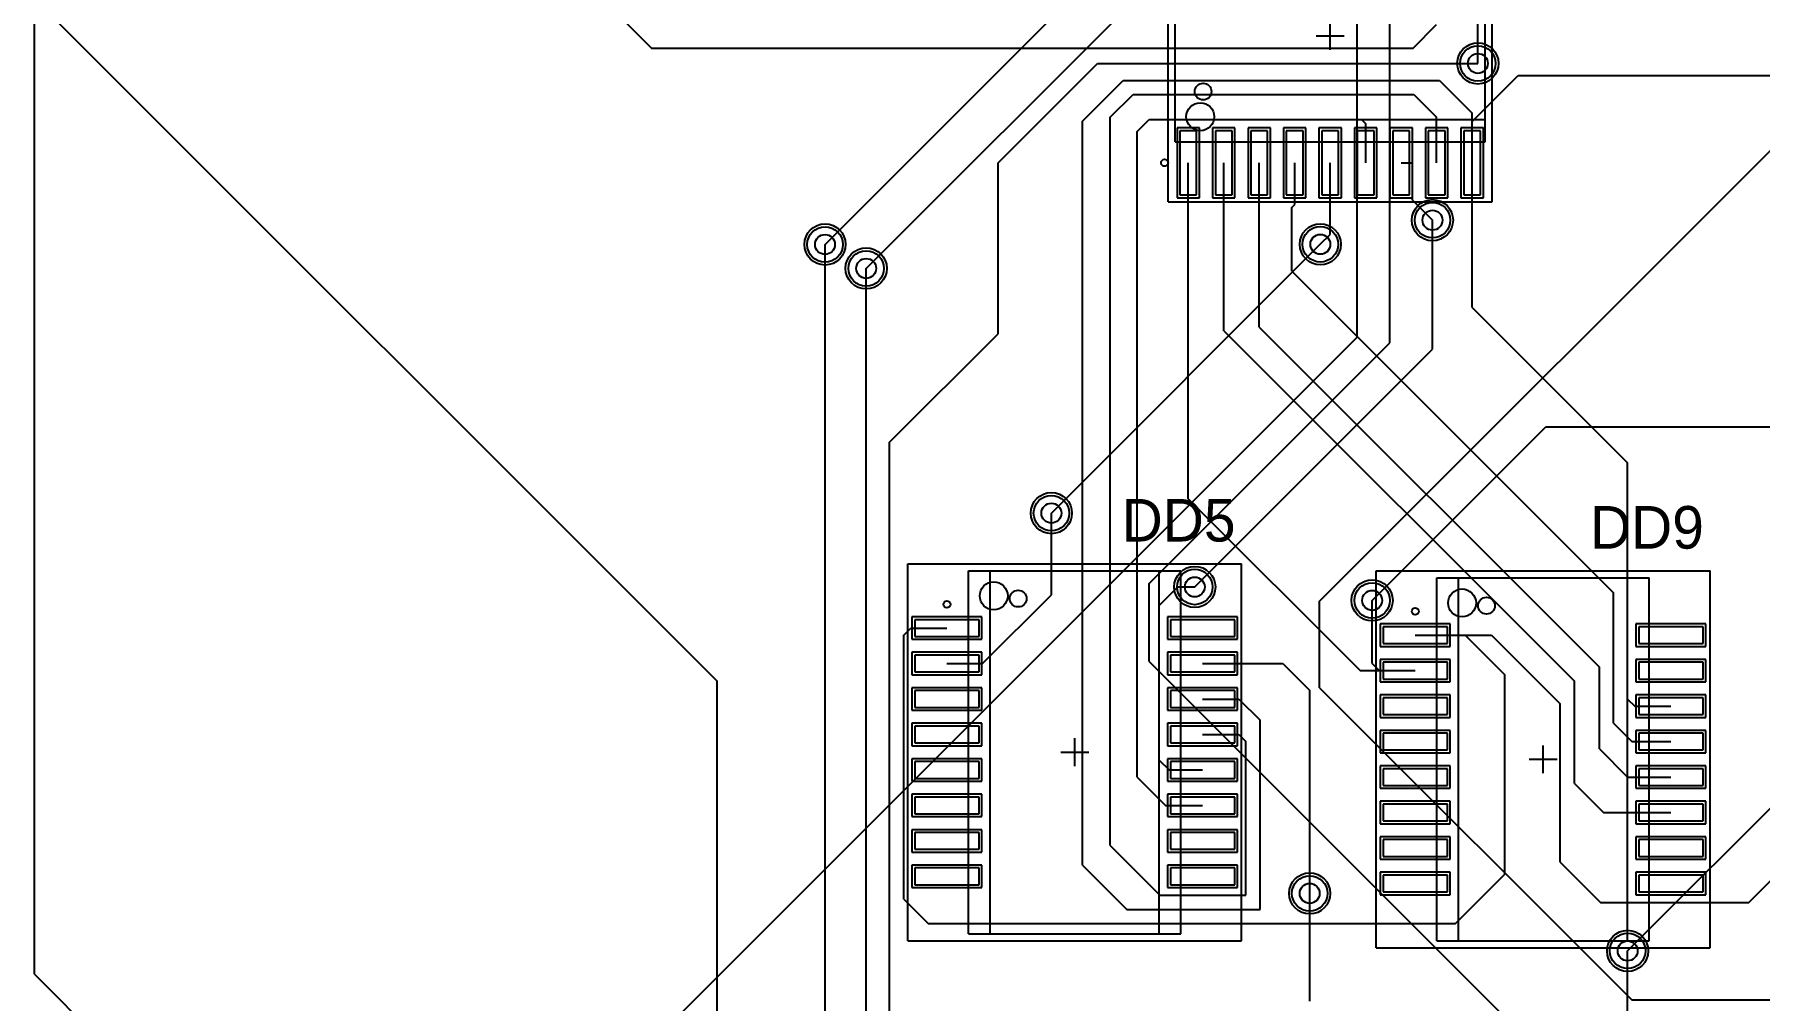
# Model space of a CAD drawing. Header units: millimetres. Extents: x 26 to 338, y 26 to 225.
# Drawn here: x 68.8 to 130.6, y 96.6 to 131.2 of the extents above; entities that cross this region are included whole.
import ezdxf

# ---------------------------------------------------------------- set-up
doc = ezdxf.new("R2010")
doc.units = ezdxf.units.MM
for name, color, linetype in [('BottomLayer', 5, 'Continuous'), ('BottomSolder', 6, 'Continuous'), ('Mechanical13', 56, 'Continuous'), ('Mechanical15', 56, 'Continuous'), ('MultiLayer', 9, 'Continuous'), ('TopLayer', 1, 'Continuous'), ('TopOverlay', 2, 'Continuous'), ('TopPaste', 8, 'Continuous'), ('TopSolder', 216, 'Continuous'), ('ViaHoleLayer', 16, 'Continuous')]:
    doc.layers.add(name, color=color, linetype=linetype)

msp = doc.modelspace()

# ---------------------------------------------------------------- linework, layer by layer
at = {"layer": 'BottomLayer'}
for p, q in [((98.577, 122.86), (158.039, 182.321)), ((97.104, 123.717), (124.856, 151.469)), ((116.154, 120.396), (116.154, 139.04)), ((114.808, 110.947), (137.693, 133.833)), ((117.323, 120.193), (117.323, 132.436)), ((120.472, 130.2), (120.472, 132.334)), ((118.847, 119.964), (118.847, 124.587)), ((105.207, 114.097), (114.833, 123.723)), ((78.232, 82.474), (116.154, 120.396)), ((108.712, 111.582), (117.323, 120.193)), ((110.338, 111.455), (118.847, 119.964)), ((116.688, 110.973), (122.903, 117.188)), ((122.903, 117.188), (143.332, 117.188)), ((108.712, 108.787), (108.712, 111.582)), ((114.808, 107.848), (114.808, 110.947)), ((125.832, 98.425), (138.024, 110.617)), ((108.712, 108.787), (127.989, 89.51)), ((114.808, 107.848), (125.984, 96.672)), ((114.452, 96.622), (114.452, 100.482)), ((125.984, 96.672), (131.623, 96.672))]:
    msp.add_line(p, q, dxfattribs=at)
for centre in [(120.472, 130.2), (118.847, 124.587), (97.104, 123.717), (114.833, 123.723), (98.577, 122.86), (105.207, 114.097), (110.338, 111.455), (116.688, 110.973), (114.452, 100.482), (125.832, 98.425)]:
    msp.add_circle(centre, 0.635, dxfattribs=at)
at = {"layer": 'BottomSolder'}
for centre in [(120.472, 130.2), (118.847, 124.587), (97.104, 123.717), (114.833, 123.723), (98.577, 122.86), (105.207, 114.097), (110.338, 111.455), (116.688, 110.973), (114.452, 100.482), (125.832, 98.425)]:
    msp.add_circle(centre, 0.737, dxfattribs=at)
at = {"layer": 'Mechanical13'}
for p, q in [((109.636, 127.391), (109.636, 134.991)), ((120.736, 127.391), (120.736, 134.991)), ((109.636, 127.391), (120.736, 127.391)), ((102.242, 99.037), (102.242, 112.037)), ((102.242, 112.037), (109.842, 112.037)), ((109.842, 99.037), (109.842, 112.037)), ((119.006, 98.783), (119.006, 111.783)), ((119.006, 111.783), (126.606, 111.783)), ((126.606, 98.783), (126.606, 111.783)), ((102.242, 99.037), (109.842, 99.037)), ((119.006, 98.783), (126.606, 98.783))]:
    msp.add_line(p, q, dxfattribs=at)
for centre in [(110.536, 128.291), (103.142, 111.137), (119.906, 110.883)]:
    msp.add_circle(centre, 0.5, dxfattribs=at)
at = {"layer": 'Mechanical15'}
for p, q in [((109.386, 125.241), (109.386, 137.141)), ((120.986, 125.241), (120.986, 137.141)), ((115.186, 130.691), (115.186, 131.691)), ((114.686, 131.191), (115.686, 131.191)), ((109.386, 125.241), (120.986, 125.241)), ((100.067, 98.787), (100.067, 112.287)), ((100.067, 112.287), (112.017, 112.287)), ((112.017, 98.787), (112.017, 112.287)), ((116.831, 98.533), (116.831, 112.033)), ((116.831, 112.033), (128.781, 112.033)), ((128.781, 98.533), (128.781, 112.033)), ((106.042, 105.037), (106.042, 106.037)), ((122.806, 104.783), (122.806, 105.783)), ((105.542, 105.537), (106.542, 105.537)), ((122.306, 105.283), (123.306, 105.283)), ((100.067, 98.787), (112.017, 98.787)), ((116.831, 98.533), (128.781, 98.533))]:
    msp.add_line(p, q, dxfattribs=at)
at = {"layer": 'MultiLayer'}
for centre in [(120.472, 130.2), (118.847, 124.587), (97.104, 123.717), (114.833, 123.723), (98.577, 122.86), (105.207, 114.097), (110.338, 111.455), (116.688, 110.973), (114.452, 100.482), (125.832, 98.425)]:
    msp.add_circle(centre, 0.635, dxfattribs=at)
at = {"layer": 'TopLayer'}
for p, q in [((68.809, 97.587), (68.809, 158.064)), ((71.857, 149.784), (90.893, 130.747)), ((69.317, 132.004), (93.243, 108.077)), ((118.152, 130.747), (118.996, 131.591)), ((90.893, 130.747), (118.152, 130.747)), ((103.302, 126.644), (106.858, 130.2)), ((106.858, 130.2), (120.472, 130.2)), ((120.266, 128.115), (121.92, 129.769)), ((121.92, 129.769), (142.24, 129.769)), ((106.324, 128.137), (107.778, 129.591)), ((107.315, 128.27), (108.128, 129.083)), ((107.778, 129.591), (119.098, 129.591)), ((108.128, 129.083), (118.183, 129.083)), ((118.183, 129.083), (118.996, 128.27)), ((119.098, 129.591), (120.266, 128.422)), ((106.324, 101.498), (106.324, 128.137)), ((107.315, 102.193), (107.315, 128.27)), ((108.28, 127.762), (108.712, 128.194)), ((108.712, 128.194), (116.304, 128.194)), ((116.304, 128.194), (116.456, 128.041)), ((116.456, 126.641), (116.456, 128.041)), ((118.996, 126.641), (118.996, 128.27)), ((120.266, 128.115), (120.266, 128.422)), ((120.266, 126.641), (120.266, 128.115)), ((108.28, 104.648), (108.28, 127.762)), ((110.406, 127.791), (109.806, 127.791)), ((109.806, 127.791), (109.806, 125.491)), ((110.406, 125.491), (110.406, 127.791)), ((111.676, 127.791), (111.076, 127.791)), ((111.076, 127.791), (111.076, 125.491)), ((111.676, 125.491), (111.676, 127.791)), ((112.946, 127.791), (112.346, 127.791)), ((112.346, 127.791), (112.346, 125.491)), ((112.946, 125.491), (112.946, 127.791)), ((114.216, 127.791), (113.616, 127.791)), ((113.616, 127.791), (113.616, 125.491)), ((114.216, 125.491), (114.216, 127.791)), ((115.486, 127.791), (114.886, 127.791)), ((114.886, 127.791), (114.886, 125.491)), ((115.486, 125.491), (115.486, 127.791)), ((116.756, 127.791), (116.156, 127.791)), ((116.156, 127.791), (116.156, 125.491)), ((116.756, 125.491), (116.756, 127.791)), ((118.026, 127.791), (117.426, 127.791)), ((117.426, 127.791), (117.426, 125.491)), ((118.026, 125.491), (118.026, 127.791)), ((119.296, 127.791), (118.696, 127.791)), ((118.696, 127.791), (118.696, 125.491)), ((119.296, 125.491), (119.296, 127.791)), ((120.566, 127.791), (119.966, 127.791)), ((119.966, 127.791), (119.966, 125.491)), ((120.566, 125.491), (120.566, 127.791)), ((103.302, 120.523), (103.302, 126.644)), ((110.106, 114.61), (110.106, 126.641)), ((111.376, 120.628), (111.376, 126.641)), ((112.646, 120.755), (112.646, 126.641)), ((113.916, 125.143), (113.916, 126.641)), ((115.186, 124.076), (115.186, 126.641)), ((117.726, 126.641), (118.135, 126.641)), ((118.135, 125.298), (118.135, 126.641)), ((120.266, 121.463), (120.266, 126.641)), ((109.806, 125.491), (110.406, 125.491)), ((111.076, 125.491), (111.676, 125.491)), ((112.346, 125.491), (112.946, 125.491)), ((113.616, 125.491), (114.216, 125.491)), ((114.886, 125.491), (115.486, 125.491)), ((116.156, 125.491), (116.756, 125.491)), ((117.426, 125.491), (118.026, 125.491)), ((118.696, 125.491), (119.296, 125.491)), ((119.966, 125.491), (120.566, 125.491)), ((113.817, 125.044), (113.916, 125.143)), ((113.817, 122.758), (113.817, 125.044)), ((118.135, 125.298), (118.847, 124.587)), ((97.104, 80.01), (97.104, 123.717)), ((114.833, 123.723), (115.186, 124.076)), ((98.577, 82.906), (98.577, 122.86)), ((113.817, 122.758), (125.328, 111.248)), ((120.266, 121.463), (125.832, 115.897)), ((99.416, 116.637), (103.302, 120.523)), ((111.376, 120.628), (123.927, 108.077)), ((112.646, 120.755), (124.824, 108.577)), ((99.416, 86.614), (99.416, 116.637)), ((125.832, 107.442), (125.832, 115.897)), ((110.106, 114.61), (116.258, 108.458)), ((105.207, 111.176), (105.207, 114.097)), ((102.743, 108.712), (105.207, 111.176)), ((109.068, 110.795), (109.728, 111.455)), ((109.728, 111.455), (110.338, 111.455)), ((125.328, 106.574), (125.328, 111.248)), ((109.068, 105.258), (109.068, 110.795)), ((116.688, 108.712), (116.688, 110.973)), ((99.924, 109.728), (100.178, 109.982)), ((100.178, 109.982), (101.467, 109.982)), ((102.617, 110.282), (100.317, 110.282)), ((100.317, 110.282), (100.317, 109.682)), ((102.617, 109.682), (102.617, 110.282)), ((111.767, 110.282), (109.467, 110.282)), ((109.467, 110.282), (109.467, 109.682)), ((111.767, 109.682), (111.767, 110.282)), ((119.381, 110.028), (117.081, 110.028)), ((117.081, 110.028), (117.081, 109.428)), ((119.381, 109.428), (119.381, 110.028)), ((128.531, 110.028), (126.231, 110.028)), ((126.231, 110.028), (126.231, 109.428)), ((128.531, 109.428), (128.531, 110.028)), ((99.924, 100.279), (99.924, 109.728)), ((100.317, 109.682), (102.617, 109.682)), ((109.467, 109.682), (111.767, 109.682)), ((117.081, 109.428), (119.381, 109.428)), ((118.231, 109.728), (120.015, 109.728)), ((120.015, 109.728), (121.437, 108.306)), ((120.015, 109.728), (120.955, 109.728)), ((120.955, 109.728), (123.419, 107.264)), ((126.231, 109.428), (128.531, 109.428)), ((102.617, 109.012), (100.317, 109.012)), ((100.317, 109.012), (100.317, 108.412)), ((101.467, 108.712), (102.743, 108.712)), ((102.617, 108.412), (102.617, 109.012)), ((111.767, 109.012), (109.467, 109.012)), ((109.467, 109.012), (109.467, 108.412)), ((110.617, 108.712), (113.487, 108.712)), ((111.767, 108.412), (111.767, 109.012)), ((113.487, 108.712), (114.452, 107.747)), ((116.688, 108.712), (116.942, 108.458)), ((119.381, 108.758), (117.081, 108.758)), ((117.081, 108.758), (117.081, 108.158)), ((119.381, 108.158), (119.381, 108.758)), ((128.531, 108.758), (126.231, 108.758)), ((126.231, 108.758), (126.231, 108.158)), ((128.531, 108.158), (128.531, 108.758)), ((93.243, 80.01), (93.243, 108.077)), ((100.317, 108.412), (102.617, 108.412)), ((109.467, 108.412), (111.767, 108.412)), ((116.258, 108.458), (116.942, 108.458)), ((116.942, 108.458), (118.231, 108.458)), ((117.081, 108.158), (119.381, 108.158)), ((121.437, 101.168), (121.437, 108.306)), ((123.927, 104.419), (123.927, 108.077)), ((124.824, 105.656), (124.824, 108.577)), ((126.231, 108.158), (128.531, 108.158)), ((102.617, 107.742), (100.317, 107.742)), ((100.317, 107.742), (100.317, 107.142)), ((102.617, 107.142), (102.617, 107.742)), ((111.767, 107.742), (109.467, 107.742)), ((109.467, 107.742), (109.467, 107.142)), ((110.617, 107.442), (111.912, 107.442)), ((111.767, 107.142), (111.767, 107.742)), ((111.912, 107.442), (112.674, 106.68)), ((114.452, 100.482), (114.452, 107.747)), ((119.381, 107.488), (117.081, 107.488)), ((117.081, 107.488), (117.081, 106.888)), ((119.381, 106.888), (119.381, 107.488)), ((125.832, 107.442), (126.086, 107.188)), ((128.531, 107.488), (126.231, 107.488)), ((126.231, 107.488), (126.231, 106.888)), ((128.531, 106.888), (128.531, 107.488)), ((100.317, 107.142), (102.617, 107.142)), ((109.467, 107.142), (111.767, 107.142)), ((117.081, 106.888), (119.381, 106.888)), ((123.419, 101.6), (123.419, 107.264)), ((126.086, 107.188), (127.381, 107.188)), ((126.231, 106.888), (128.531, 106.888)), ((102.617, 106.472), (100.317, 106.472)), ((100.317, 106.472), (100.317, 105.872)), ((102.617, 105.872), (102.617, 106.472)), ((111.767, 106.472), (109.467, 106.472)), ((109.467, 106.472), (109.467, 105.872)), ((111.767, 105.872), (111.767, 106.472)), ((112.674, 99.911), (112.674, 106.68)), ((119.381, 106.218), (117.081, 106.218)), ((117.081, 106.218), (117.081, 105.618)), ((119.381, 105.618), (119.381, 106.218)), ((125.328, 106.574), (125.984, 105.918)), ((128.531, 106.218), (126.231, 106.218)), ((126.231, 106.218), (126.231, 105.618)), ((128.531, 105.618), (128.531, 106.218)), ((100.317, 105.872), (102.617, 105.872)), ((109.467, 105.872), (111.767, 105.872)), ((110.617, 106.172), (111.912, 106.172)), ((111.912, 106.172), (112.166, 105.918)), ((112.166, 100.415), (112.166, 105.918)), ((117.081, 105.618), (119.381, 105.618)), ((124.824, 105.656), (125.832, 104.648)), ((125.984, 105.918), (127.381, 105.918)), ((126.231, 105.618), (128.531, 105.618)), ((102.617, 105.202), (100.317, 105.202)), ((100.317, 105.202), (100.317, 104.602)), ((102.617, 104.602), (102.617, 105.202)), ((109.068, 105.258), (109.423, 104.902)), ((111.767, 105.202), (109.467, 105.202)), ((109.467, 105.202), (109.467, 104.602)), ((111.767, 104.602), (111.767, 105.202)), ((100.317, 104.602), (102.617, 104.602)), ((108.28, 104.648), (109.296, 103.632)), ((109.423, 104.902), (110.617, 104.902)), ((109.467, 104.602), (111.767, 104.602)), ((119.381, 104.948), (117.081, 104.948)), ((117.081, 104.948), (117.081, 104.348)), ((117.081, 104.348), (119.381, 104.348)), ((119.381, 104.348), (119.381, 104.948)), ((123.927, 104.419), (124.968, 103.378)), ((125.832, 104.648), (127.381, 104.648)), ((128.531, 104.948), (126.231, 104.948)), ((126.231, 104.948), (126.231, 104.348)), ((126.231, 104.348), (128.531, 104.348)), ((128.531, 104.348), (128.531, 104.948)), ((102.617, 103.932), (100.317, 103.932)), ((100.317, 103.932), (100.317, 103.332)), ((102.617, 103.332), (102.617, 103.932)), ((111.767, 103.932), (109.467, 103.932)), ((109.467, 103.932), (109.467, 103.332)), ((111.767, 103.332), (111.767, 103.932)), ((100.317, 103.332), (102.617, 103.332)), ((109.296, 103.632), (110.617, 103.632)), ((109.467, 103.332), (111.767, 103.332)), ((119.381, 103.678), (117.081, 103.678)), ((117.081, 103.678), (117.081, 103.078)), ((119.381, 103.078), (119.381, 103.678)), ((124.968, 103.378), (127.381, 103.378)), ((128.531, 103.678), (126.231, 103.678)), ((126.231, 103.678), (126.231, 103.078)), ((128.531, 103.078), (128.531, 103.678)), ((102.617, 102.662), (100.317, 102.662)), ((100.317, 102.662), (100.317, 102.062)), ((102.617, 102.062), (102.617, 102.662)), ((111.767, 102.662), (109.467, 102.662)), ((109.467, 102.662), (109.467, 102.062)), ((111.767, 102.062), (111.767, 102.662)), ((117.081, 103.078), (119.381, 103.078)), ((126.231, 103.078), (128.531, 103.078)), ((100.317, 102.062), (102.617, 102.062)), ((107.315, 102.193), (109.093, 100.415)), ((109.467, 102.062), (111.767, 102.062)), ((119.381, 102.408), (117.081, 102.408)), ((117.081, 102.408), (117.081, 101.808)), ((119.381, 101.808), (119.381, 102.408)), ((128.531, 102.408), (126.231, 102.408)), ((126.231, 102.408), (126.231, 101.808)), ((128.531, 101.808), (128.531, 102.408)), ((130.175, 100.152), (132.08, 102.057)), ((102.617, 101.392), (100.317, 101.392)), ((100.317, 101.392), (100.317, 100.792)), ((102.617, 100.792), (102.617, 101.392)), ((106.324, 101.498), (107.912, 99.911)), ((111.767, 101.392), (109.467, 101.392)), ((109.467, 101.392), (109.467, 100.792)), ((111.767, 100.792), (111.767, 101.392)), ((117.081, 101.808), (119.381, 101.808)), ((123.419, 101.6), (124.866, 100.152)), ((126.231, 101.808), (128.531, 101.808)), ((100.317, 100.792), (102.617, 100.792)), ((109.467, 100.792), (111.767, 100.792)), ((119.381, 101.138), (117.081, 101.138)), ((117.081, 101.138), (117.081, 100.538)), ((119.381, 100.538), (119.381, 101.138)), ((119.676, 99.407), (121.437, 101.168)), ((128.531, 101.138), (126.231, 101.138)), ((126.231, 101.138), (126.231, 100.538)), ((128.531, 100.538), (128.531, 101.138)), ((99.924, 100.279), (100.796, 99.407)), ((109.093, 100.415), (112.166, 100.415)), ((117.081, 100.538), (119.381, 100.538)), ((124.866, 100.152), (130.175, 100.152)), ((126.231, 100.538), (128.531, 100.538)), ((107.912, 99.911), (112.674, 99.911)), ((100.796, 99.407), (119.676, 99.407)), ((125.832, 83.464), (125.832, 98.425)), ((68.809, 97.587), (86.258, 80.137))]:
    msp.add_line(p, q, dxfattribs=at)
for centre in [(120.472, 130.2), (118.847, 124.587), (97.104, 123.717), (114.833, 123.723), (98.577, 122.86), (105.207, 114.097), (110.338, 111.455), (116.688, 110.973), (114.452, 100.482), (125.832, 98.425)]:
    msp.add_circle(centre, 0.635, dxfattribs=at)
at = {"layer": 'TopOverlay'}
for p, q in [((109.636, 128.191), (109.636, 134.191)), ((120.736, 128.191), (120.736, 134.191)), ((109.636, 128.191), (120.736, 128.191)), ((103.017, 99.037), (103.017, 112.037)), ((103.017, 112.037), (109.067, 112.037)), ((109.067, 99.037), (109.067, 112.037)), ((119.781, 98.783), (119.781, 111.783)), ((119.781, 111.783), (125.831, 111.783)), ((125.831, 98.783), (125.831, 111.783)), ((103.017, 99.037), (109.067, 99.037)), ((119.781, 98.783), (125.831, 98.783))]:
    msp.add_line(p, q, dxfattribs=at)
for centre, radius in [((110.636, 129.191), 0.3), ((109.256, 126.641), 0.125), ((104.017, 111.037), 0.3), ((101.467, 110.832), 0.125), ((118.231, 110.578), 0.125), ((120.781, 110.783), 0.3)]:
    msp.add_circle(centre, radius, dxfattribs=at)
at = {"layer": 'TopPaste'}
for p, q in [((110.406, 127.791), (109.806, 127.791)), ((109.806, 127.791), (109.806, 125.491)), ((110.406, 125.491), (110.406, 127.791)), ((111.676, 127.791), (111.076, 127.791)), ((111.076, 127.791), (111.076, 125.491)), ((111.676, 125.491), (111.676, 127.791)), ((112.946, 127.791), (112.346, 127.791)), ((112.346, 127.791), (112.346, 125.491)), ((112.946, 125.491), (112.946, 127.791)), ((114.216, 127.791), (113.616, 127.791)), ((113.616, 127.791), (113.616, 125.491)), ((114.216, 125.491), (114.216, 127.791)), ((115.486, 127.791), (114.886, 127.791)), ((114.886, 127.791), (114.886, 125.491)), ((115.486, 125.491), (115.486, 127.791)), ((116.756, 127.791), (116.156, 127.791)), ((116.156, 127.791), (116.156, 125.491)), ((116.756, 125.491), (116.756, 127.791)), ((118.026, 127.791), (117.426, 127.791)), ((117.426, 127.791), (117.426, 125.491)), ((118.026, 125.491), (118.026, 127.791)), ((119.296, 127.791), (118.696, 127.791)), ((118.696, 127.791), (118.696, 125.491)), ((119.296, 125.491), (119.296, 127.791)), ((120.566, 127.791), (119.966, 127.791)), ((119.966, 127.791), (119.966, 125.491)), ((120.566, 125.491), (120.566, 127.791)), ((109.806, 125.491), (110.406, 125.491)), ((111.076, 125.491), (111.676, 125.491)), ((112.346, 125.491), (112.946, 125.491)), ((113.616, 125.491), (114.216, 125.491)), ((114.886, 125.491), (115.486, 125.491)), ((116.156, 125.491), (116.756, 125.491)), ((117.426, 125.491), (118.026, 125.491)), ((118.696, 125.491), (119.296, 125.491)), ((119.966, 125.491), (120.566, 125.491)), ((102.617, 110.282), (100.317, 110.282)), ((100.317, 110.282), (100.317, 109.682)), ((102.617, 109.682), (102.617, 110.282)), ((111.767, 110.282), (109.467, 110.282)), ((109.467, 110.282), (109.467, 109.682)), ((111.767, 109.682), (111.767, 110.282)), ((119.381, 110.028), (117.081, 110.028)), ((117.081, 110.028), (117.081, 109.428)), ((119.381, 109.428), (119.381, 110.028)), ((128.531, 110.028), (126.231, 110.028)), ((126.231, 110.028), (126.231, 109.428)), ((128.531, 109.428), (128.531, 110.028)), ((100.317, 109.682), (102.617, 109.682)), ((109.467, 109.682), (111.767, 109.682)), ((117.081, 109.428), (119.381, 109.428)), ((126.231, 109.428), (128.531, 109.428)), ((102.617, 109.012), (100.317, 109.012)), ((100.317, 109.012), (100.317, 108.412)), ((102.617, 108.412), (102.617, 109.012)), ((111.767, 109.012), (109.467, 109.012)), ((109.467, 109.012), (109.467, 108.412)), ((111.767, 108.412), (111.767, 109.012)), ((119.381, 108.758), (117.081, 108.758)), ((117.081, 108.758), (117.081, 108.158)), ((119.381, 108.158), (119.381, 108.758)), ((128.531, 108.758), (126.231, 108.758)), ((126.231, 108.758), (126.231, 108.158)), ((128.531, 108.158), (128.531, 108.758)), ((100.317, 108.412), (102.617, 108.412)), ((109.467, 108.412), (111.767, 108.412)), ((117.081, 108.158), (119.381, 108.158)), ((126.231, 108.158), (128.531, 108.158)), ((102.617, 107.742), (100.317, 107.742)), ((100.317, 107.742), (100.317, 107.142)), ((102.617, 107.142), (102.617, 107.742)), ((111.767, 107.742), (109.467, 107.742)), ((109.467, 107.742), (109.467, 107.142)), ((111.767, 107.142), (111.767, 107.742)), ((119.381, 107.488), (117.081, 107.488)), ((117.081, 107.488), (117.081, 106.888)), ((119.381, 106.888), (119.381, 107.488)), ((128.531, 107.488), (126.231, 107.488)), ((126.231, 107.488), (126.231, 106.888)), ((128.531, 106.888), (128.531, 107.488)), ((100.317, 107.142), (102.617, 107.142)), ((109.467, 107.142), (111.767, 107.142)), ((117.081, 106.888), (119.381, 106.888)), ((126.231, 106.888), (128.531, 106.888)), ((102.617, 106.472), (100.317, 106.472)), ((100.317, 106.472), (100.317, 105.872)), ((102.617, 105.872), (102.617, 106.472)), ((111.767, 106.472), (109.467, 106.472)), ((109.467, 106.472), (109.467, 105.872)), ((111.767, 105.872), (111.767, 106.472)), ((119.381, 106.218), (117.081, 106.218)), ((117.081, 106.218), (117.081, 105.618)), ((119.381, 105.618), (119.381, 106.218)), ((128.531, 106.218), (126.231, 106.218)), ((126.231, 106.218), (126.231, 105.618)), ((128.531, 105.618), (128.531, 106.218)), ((100.317, 105.872), (102.617, 105.872)), ((109.467, 105.872), (111.767, 105.872)), ((117.081, 105.618), (119.381, 105.618)), ((126.231, 105.618), (128.531, 105.618)), ((102.617, 105.202), (100.317, 105.202)), ((100.317, 105.202), (100.317, 104.602)), ((102.617, 104.602), (102.617, 105.202)), ((111.767, 105.202), (109.467, 105.202)), ((109.467, 105.202), (109.467, 104.602)), ((111.767, 104.602), (111.767, 105.202)), ((100.317, 104.602), (102.617, 104.602)), ((109.467, 104.602), (111.767, 104.602)), ((119.381, 104.948), (117.081, 104.948)), ((117.081, 104.948), (117.081, 104.348)), ((117.081, 104.348), (119.381, 104.348)), ((119.381, 104.348), (119.381, 104.948)), ((128.531, 104.948), (126.231, 104.948)), ((126.231, 104.948), (126.231, 104.348)), ((126.231, 104.348), (128.531, 104.348)), ((128.531, 104.348), (128.531, 104.948)), ((102.617, 103.932), (100.317, 103.932)), ((100.317, 103.932), (100.317, 103.332)), ((102.617, 103.332), (102.617, 103.932)), ((111.767, 103.932), (109.467, 103.932)), ((109.467, 103.932), (109.467, 103.332)), ((111.767, 103.332), (111.767, 103.932)), ((100.317, 103.332), (102.617, 103.332)), ((109.467, 103.332), (111.767, 103.332)), ((119.381, 103.678), (117.081, 103.678)), ((117.081, 103.678), (117.081, 103.078)), ((119.381, 103.078), (119.381, 103.678)), ((128.531, 103.678), (126.231, 103.678)), ((126.231, 103.678), (126.231, 103.078)), ((128.531, 103.078), (128.531, 103.678)), ((102.617, 102.662), (100.317, 102.662)), ((100.317, 102.662), (100.317, 102.062)), ((102.617, 102.062), (102.617, 102.662)), ((111.767, 102.662), (109.467, 102.662)), ((109.467, 102.662), (109.467, 102.062)), ((111.767, 102.062), (111.767, 102.662)), ((117.081, 103.078), (119.381, 103.078)), ((126.231, 103.078), (128.531, 103.078)), ((100.317, 102.062), (102.617, 102.062)), ((109.467, 102.062), (111.767, 102.062)), ((119.381, 102.408), (117.081, 102.408)), ((117.081, 102.408), (117.081, 101.808)), ((119.381, 101.808), (119.381, 102.408)), ((128.531, 102.408), (126.231, 102.408)), ((126.231, 102.408), (126.231, 101.808)), ((128.531, 101.808), (128.531, 102.408)), ((102.617, 101.392), (100.317, 101.392)), ((100.317, 101.392), (100.317, 100.792)), ((102.617, 100.792), (102.617, 101.392)), ((111.767, 101.392), (109.467, 101.392)), ((109.467, 101.392), (109.467, 100.792)), ((111.767, 100.792), (111.767, 101.392)), ((117.081, 101.808), (119.381, 101.808)), ((126.231, 101.808), (128.531, 101.808)), ((100.317, 100.792), (102.617, 100.792)), ((109.467, 100.792), (111.767, 100.792)), ((119.381, 101.138), (117.081, 101.138)), ((117.081, 101.138), (117.081, 100.538)), ((119.381, 100.538), (119.381, 101.138)), ((128.531, 101.138), (126.231, 101.138)), ((126.231, 101.138), (126.231, 100.538)), ((128.531, 100.538), (128.531, 101.138)), ((117.081, 100.538), (119.381, 100.538)), ((126.231, 100.538), (128.531, 100.538))]:
    msp.add_line(p, q, dxfattribs=at)
at = {"layer": 'TopSolder'}
for p, q in [((110.508, 127.893), (109.704, 127.893)), ((109.704, 127.893), (109.704, 125.389)), ((110.508, 125.389), (110.508, 127.893)), ((111.778, 127.893), (110.974, 127.893)), ((110.974, 127.893), (110.974, 125.389)), ((111.778, 125.389), (111.778, 127.893)), ((113.048, 127.893), (112.244, 127.893)), ((112.244, 127.893), (112.244, 125.389)), ((113.048, 125.389), (113.048, 127.893)), ((114.318, 127.893), (113.514, 127.893)), ((113.514, 127.893), (113.514, 125.389)), ((114.318, 125.389), (114.318, 127.893)), ((115.588, 127.893), (114.784, 127.893)), ((114.784, 127.893), (114.784, 125.389)), ((115.588, 125.389), (115.588, 127.893)), ((116.858, 127.893), (116.054, 127.893)), ((116.054, 127.893), (116.054, 125.389)), ((116.858, 125.389), (116.858, 127.893)), ((118.128, 127.893), (117.324, 127.893)), ((117.324, 127.893), (117.324, 125.389)), ((118.128, 125.389), (118.128, 127.893)), ((119.398, 127.893), (118.594, 127.893)), ((118.594, 127.893), (118.594, 125.389)), ((119.398, 125.389), (119.398, 127.893)), ((120.668, 127.893), (119.864, 127.893)), ((119.864, 127.893), (119.864, 125.389)), ((120.668, 125.389), (120.668, 127.893)), ((109.704, 125.389), (110.508, 125.389)), ((110.974, 125.389), (111.778, 125.389)), ((112.244, 125.389), (113.048, 125.389)), ((113.514, 125.389), (114.318, 125.389)), ((114.784, 125.389), (115.588, 125.389)), ((116.054, 125.389), (116.858, 125.389)), ((117.324, 125.389), (118.128, 125.389)), ((118.594, 125.389), (119.398, 125.389)), ((119.864, 125.389), (120.668, 125.389)), ((102.719, 110.384), (100.215, 110.384)), ((100.215, 110.384), (100.215, 109.58)), ((102.719, 109.58), (102.719, 110.384)), ((111.869, 110.384), (109.365, 110.384)), ((109.365, 110.384), (109.365, 109.58)), ((111.869, 109.58), (111.869, 110.384)), ((119.483, 110.13), (116.979, 110.13)), ((116.979, 110.13), (116.979, 109.326)), ((119.483, 109.326), (119.483, 110.13)), ((128.633, 110.13), (126.129, 110.13)), ((126.129, 110.13), (126.129, 109.326)), ((128.633, 109.326), (128.633, 110.13)), ((100.215, 109.58), (102.719, 109.58)), ((109.365, 109.58), (111.869, 109.58)), ((116.979, 109.326), (119.483, 109.326)), ((126.129, 109.326), (128.633, 109.326)), ((102.719, 109.114), (100.215, 109.114)), ((100.215, 109.114), (100.215, 108.31)), ((102.719, 108.31), (102.719, 109.114)), ((111.869, 109.114), (109.365, 109.114)), ((109.365, 109.114), (109.365, 108.31)), ((111.869, 108.31), (111.869, 109.114)), ((119.483, 108.86), (116.979, 108.86)), ((116.979, 108.86), (116.979, 108.056)), ((119.483, 108.056), (119.483, 108.86)), ((128.633, 108.86), (126.129, 108.86)), ((126.129, 108.86), (126.129, 108.056)), ((128.633, 108.056), (128.633, 108.86)), ((100.215, 108.31), (102.719, 108.31)), ((109.365, 108.31), (111.869, 108.31)), ((116.979, 108.056), (119.483, 108.056)), ((126.129, 108.056), (128.633, 108.056)), ((102.719, 107.844), (100.215, 107.844)), ((100.215, 107.844), (100.215, 107.04)), ((102.719, 107.04), (102.719, 107.844)), ((111.869, 107.844), (109.365, 107.844)), ((109.365, 107.844), (109.365, 107.04)), ((111.869, 107.04), (111.869, 107.844)), ((119.483, 107.59), (116.979, 107.59)), ((116.979, 107.59), (116.979, 106.786)), ((119.483, 106.786), (119.483, 107.59)), ((128.633, 107.59), (126.129, 107.59)), ((126.129, 107.59), (126.129, 106.786)), ((128.633, 106.786), (128.633, 107.59)), ((100.215, 107.04), (102.719, 107.04)), ((109.365, 107.04), (111.869, 107.04)), ((102.719, 106.574), (100.215, 106.574)), ((100.215, 106.574), (100.215, 105.77)), ((102.719, 105.77), (102.719, 106.574)), ((111.869, 106.574), (109.365, 106.574)), ((109.365, 106.574), (109.365, 105.77)), ((111.869, 105.77), (111.869, 106.574)), ((116.979, 106.786), (119.483, 106.786)), ((119.483, 106.32), (116.979, 106.32)), ((116.979, 106.32), (116.979, 105.516)), ((119.483, 105.516), (119.483, 106.32)), ((126.129, 106.786), (128.633, 106.786)), ((128.633, 106.32), (126.129, 106.32)), ((126.129, 106.32), (126.129, 105.516)), ((128.633, 105.516), (128.633, 106.32)), ((100.215, 105.77), (102.719, 105.77)), ((109.365, 105.77), (111.869, 105.77)), ((102.719, 105.304), (100.215, 105.304)), ((100.215, 105.304), (100.215, 104.5)), ((102.719, 104.5), (102.719, 105.304)), ((111.869, 105.304), (109.365, 105.304)), ((109.365, 105.304), (109.365, 104.5)), ((111.869, 104.5), (111.869, 105.304)), ((116.979, 105.516), (119.483, 105.516)), ((119.483, 105.05), (116.979, 105.05)), ((116.979, 105.05), (116.979, 104.246)), ((119.483, 104.246), (119.483, 105.05)), ((126.129, 105.516), (128.633, 105.516)), ((128.633, 105.05), (126.129, 105.05)), ((126.129, 105.05), (126.129, 104.246)), ((128.633, 104.246), (128.633, 105.05)), ((100.215, 104.5), (102.719, 104.5)), ((109.365, 104.5), (111.869, 104.5)), ((102.719, 104.034), (100.215, 104.034)), ((100.215, 104.034), (100.215, 103.23)), ((102.719, 103.23), (102.719, 104.034)), ((111.869, 104.034), (109.365, 104.034)), ((109.365, 104.034), (109.365, 103.23)), ((111.869, 103.23), (111.869, 104.034)), ((116.979, 104.246), (119.483, 104.246)), ((119.483, 103.78), (116.979, 103.78)), ((116.979, 103.78), (116.979, 102.976)), ((119.483, 102.976), (119.483, 103.78)), ((126.129, 104.246), (128.633, 104.246)), ((128.633, 103.78), (126.129, 103.78)), ((126.129, 103.78), (126.129, 102.976)), ((128.633, 102.976), (128.633, 103.78)), ((100.215, 103.23), (102.719, 103.23)), ((109.365, 103.23), (111.869, 103.23)), ((102.719, 102.764), (100.215, 102.764)), ((100.215, 102.764), (100.215, 101.96)), ((102.719, 101.96), (102.719, 102.764)), ((111.869, 102.764), (109.365, 102.764)), ((109.365, 102.764), (109.365, 101.96)), ((111.869, 101.96), (111.869, 102.764)), ((116.979, 102.976), (119.483, 102.976)), ((119.483, 102.51), (116.979, 102.51)), ((116.979, 102.51), (116.979, 101.706)), ((119.483, 101.706), (119.483, 102.51)), ((126.129, 102.976), (128.633, 102.976)), ((128.633, 102.51), (126.129, 102.51)), ((126.129, 102.51), (126.129, 101.706)), ((128.633, 101.706), (128.633, 102.51)), ((100.215, 101.96), (102.719, 101.96)), ((109.365, 101.96), (111.869, 101.96)), ((102.719, 101.494), (100.215, 101.494)), ((100.215, 101.494), (100.215, 100.69)), ((102.719, 100.69), (102.719, 101.494)), ((111.869, 101.494), (109.365, 101.494)), ((109.365, 101.494), (109.365, 100.69)), ((111.869, 100.69), (111.869, 101.494)), ((116.979, 101.706), (119.483, 101.706)), ((126.129, 101.706), (128.633, 101.706)), ((100.215, 100.69), (102.719, 100.69)), ((109.365, 100.69), (111.869, 100.69)), ((119.483, 101.24), (116.979, 101.24)), ((116.979, 101.24), (116.979, 100.436)), ((119.483, 100.436), (119.483, 101.24)), ((128.633, 101.24), (126.129, 101.24)), ((126.129, 101.24), (126.129, 100.436)), ((128.633, 100.436), (128.633, 101.24)), ((116.979, 100.436), (119.483, 100.436)), ((126.129, 100.436), (128.633, 100.436))]:
    msp.add_line(p, q, dxfattribs=at)
for centre in [(120.472, 130.2), (118.847, 124.587), (97.104, 123.717), (114.833, 123.723), (98.577, 122.86), (105.207, 114.097), (110.338, 111.455), (116.688, 110.973), (114.452, 100.482), (125.832, 98.425)]:
    msp.add_circle(centre, 0.737, dxfattribs=at)
at = {"layer": 'ViaHoleLayer'}
for centre in [(120.472, 130.2), (118.847, 124.587), (97.104, 123.717), (114.833, 123.723), (98.577, 122.86), (105.207, 114.097), (110.338, 111.455), (116.688, 110.973), (114.452, 100.482), (125.832, 98.425)]:
    msp.add_circle(centre, 0.356, dxfattribs=at)

# ---------------------------------------------------------------- texts
at = {"layer": 'TopOverlay'}
for s, p in [('DD5', (107.721, 113.081)), ('DD9', (124.485, 112.827))]:
    msp.add_text(s, height=1.524, dxfattribs=at).set_placement(p)

doc.saveas('drawing.dxf')
